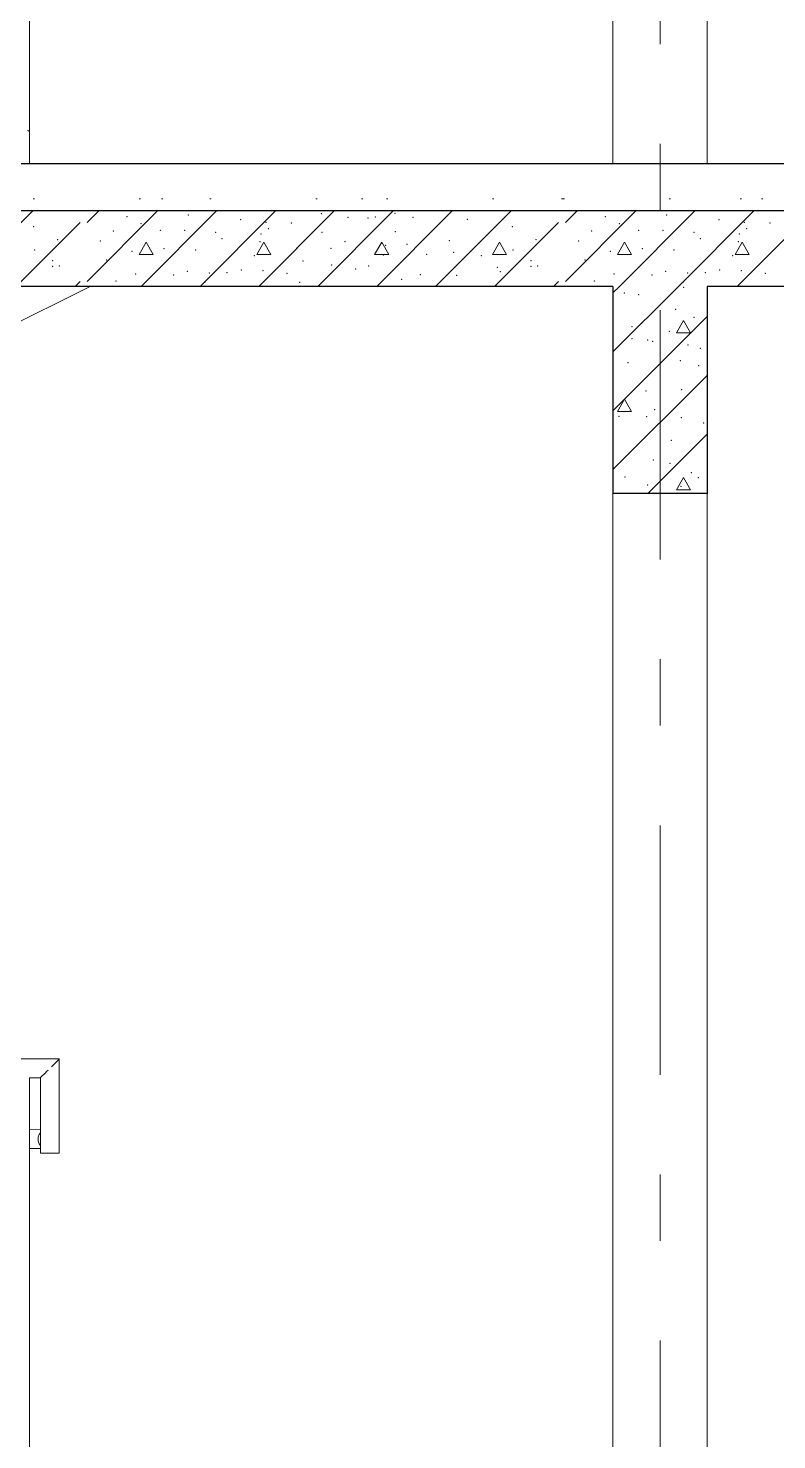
# Model space of a CAD drawing. Header units: millimetres. Extents: x 18162 to 7085488, y 72188 to 247925.
# Drawn here: x 3669488 to 3671077, y 128410 to 131406 of the extents above; entities that cross this region are included whole.
import ezdxf
from ezdxf.enums import TextEntityAlignment as Align

# ---------------------------------------------------------------- set-up
doc = ezdxf.new("R2010")
doc.units = ezdxf.units.MM
doc.header["$MEASUREMENT"] = 0
doc.linetypes.add('Dot & Dashed', pattern=[670.277762, 317.5, -176.388889, 0, -176.388874])
doc.linetypes.add('Double Dashed', pattern=[1093.611073, 529.166651, -211.666656, 141.111112, -211.666656])
for name, color, linetype in [('Archicad Doors', 7, 'Continuous'), ('Interior - Stair & Railing', 7, 'Continuous'), ('Structural - Bearing', 7, 'Continuous'), ('Structural - Grid', 7, 'Continuous'), ('Structural - Stair & Railing', 7, 'Continuous')]:
    doc.layers.add(name, color=color, linetype=linetype)
doc.styles.add('GENERATED_STYLE_3', font='', dxfattribs={"width": 0.8})
doc.styles.get('GENERATED_STYLE_3').set_extended_font_data('ISOCPEUR MON')

# ---------------------------------------------------------------- blocks, each defined once
blk = doc.blocks.new('*X909', base_point=(3761974.7, 95118))
at = {"layer": 'Structural - Bearing', "color": 7, "linetype": 'Continuous', "lineweight": 9}
for p, q in [((3670729.1, 130719.1), (3670867.9, 130858)), ((3670729.1, 130844.1), (3670742.9, 130858)), ((3670729.1, 130594.1), (3670929.1, 130794.1)), ((3670878.5, 130785.3), (3670863.6, 130759.2)), ((3670893.6, 130759.3), (3670878.5, 130785.3)), ((3670863.6, 130759.2), (3670893.6, 130759.3)), ((3670729.1, 130469.1), (3670929.1, 130669.1)), ((3670738.4, 130592.6), (3670753.5, 130618.6)), ((3670753.5, 130618.6), (3670768.4, 130592.6)), ((3670768.4, 130592.6), (3670738.4, 130592.6)), ((3670802.9, 130418), (3670929.1, 130544.1)), ((3670878.5, 130451.9), (3670863.6, 130425.9)), ((3670893.6, 130425.9), (3670878.5, 130451.9)), ((3670863.6, 130425.9), (3670893.6, 130425.9)), ((3670927.9, 130418), (3670929.1, 130419.1))]:
    blk.add_line(p, q, dxfattribs=at)
for p in [(3670753, 130844.2), (3670783.6, 130840.6), (3670878.9, 130856), (3670862.4, 130808.9), (3670789.8, 130779.8), (3670901.2, 130792), (3670769.5, 130772.3), (3670848.4, 130762.4), (3670769.5, 130746.6), (3670802.4, 130743.8), (3670813.2, 130741.4), (3670888.1, 130733.8), (3670914.2, 130726.3), (3670760.7, 130695.9), (3670872, 130700.5), (3670910.7, 130689.8), (3670799.5, 130636.2), (3670875.1, 130638.7), (3670741.6, 130582.1), (3670764.7, 130592.4), (3670800.9, 130581.5), (3670817.9, 130596), (3670874.2, 130579.5), (3670921.4, 130567.6), (3670852.8, 130531), (3670815, 130489.4), (3670849.8, 130482.2), (3670754.5, 130453.3), (3670895.7, 130462.3), (3670910.5, 130451.8), (3670802.9, 130436.2), (3670873.7, 130433.8)]:
    blk.add_point(p, dxfattribs=at)
blk = doc.blocks.new('*X924', base_point=(3761974.7, 95118))
at = {"layer": 'Structural - Bearing', "color": 7, "linetype": 'Continuous', "lineweight": 9}
for p, q in [((3669429.1, 130949.4), (3669497.7, 131018)), ((3669462.7, 130858), (3669598.3, 130993.6)), ((3669613.4, 130993.6), (3669637.8, 131018)), ((3669613.4, 130868.6), (3669762.8, 131018)), ((3669727.8, 130858), (3669887.8, 131018)), ((3669852.8, 130858), (3670012.8, 131018)), ((3669977.8, 130858), (3670137.8, 131018)), ((3670102.8, 130858), (3670262.8, 131018)), ((3670227.8, 130858), (3670387.8, 131018)), ((3670352.8, 130858), (3670512.8, 131018)), ((3670477.8, 130858), (3670613.4, 130993.6)), ((3670628.5, 130993.6), (3670652.9, 131018)), ((3670628.5, 130868.6), (3670777.9, 131018)), ((3670742.9, 130858), (3670902.9, 131018)), ((3670867.9, 130858), (3671027.9, 131018)), ((3670992.9, 130858), (3671152.9, 131018)), ((3669723.3, 130925.9), (3669738.4, 130951.9)), ((3669738.4, 130951.9), (3669753.3, 130925.9)), ((3669973.3, 130925.9), (3669988.4, 130951.9)), ((3669988.4, 130951.9), (3670003.3, 130925.9)), ((3670223.3, 130925.9), (3670238.4, 130951.9)), ((3670238.4, 130951.9), (3670253.3, 130925.9)), ((3670473.3, 130925.9), (3670488.4, 130951.9)), ((3670488.4, 130951.9), (3670503.3, 130925.9)), ((3670738.4, 130925.9), (3670753.5, 130951.9)), ((3670753.5, 130951.9), (3670768.4, 130925.9)), ((3670988.4, 130925.9), (3671003.5, 130951.9)), ((3671003.5, 130951.9), (3671018.4, 130925.9)), ((3669753.3, 130925.9), (3669723.3, 130925.9)), ((3670003.3, 130925.9), (3669973.3, 130925.9)), ((3670253.3, 130925.9), (3670223.3, 130925.9)), ((3670503.3, 130925.9), (3670473.3, 130925.9)), ((3670768.4, 130925.9), (3670738.4, 130925.9)), ((3671018.4, 130925.9), (3670988.4, 130925.9)), ((3669587.7, 130858), (3669598.3, 130868.6)), ((3670602.8, 130858), (3670613.4, 130868.6))]:
    blk.add_line(p, q, dxfattribs=at)
for p in [(3669698.1, 131005.8), (3669727.3, 130991.2), (3669828.2, 131009.6), (3669938.9, 130999.3), (3669992.8, 130994.1), (3670046.9, 130992.6), (3670110.1, 131012.6), (3670166.8, 131004.5), (3670209.2, 131003.4), (3670224.6, 131004.9), (3670266.4, 131012.7), (3670304.6, 131004.5), (3670420.1, 131000.3), (3670713.2, 131005.8), (3670742.4, 130991.2), (3670843.3, 131009.6), (3670954, 130999.3), (3671008, 130994.1), (3671062.1, 130992.6), (3669500, 130984.9), (3669668.5, 130975.7), (3669768.8, 130977.1), (3669820.5, 130976.8), (3669886.2, 130972.9), (3669899.1, 130959.4), (3669982, 130969.4), (3669997.9, 130980.6), (3670111.8, 130972.5), (3670267.1, 130974.1), (3670515.2, 130984.9), (3670683.6, 130975.7), (3670783.9, 130977.1), (3670835.6, 130976.8), (3670901.3, 130972.9), (3670914.2, 130959.4), (3670997.2, 130969.4), (3671013, 130980.6), (3669502, 130934.9), (3669550.9, 130956.8), (3669641.4, 130954.3), (3669708.4, 130932.4), (3669776, 130938.2), (3669843.6, 130934.9), (3669980.1, 130953), (3670059.3, 130939.5), (3670130.8, 130938.8), (3670160.4, 130953), (3670201.6, 130956.8), (3670246.7, 130945.2), (3670291.8, 130947.1), (3670381.7, 130954.9), (3670391.4, 130930.2), (3670517.1, 130934.9), (3670566.1, 130956.8), (3670656.6, 130954.3), (3670723.5, 130932.4), (3670791.1, 130938.2), (3670858.7, 130934.9), (3670995.2, 130953), (3671074.4, 130939.5), (3669540.2, 130912.2), (3669540.4, 130900.4), (3669554.1, 130901.4), (3669654.4, 130913.8), (3669968.1, 130923), (3670071.5, 130911.8), (3670132.5, 130903.6), (3670210.8, 130900.9), (3670241.5, 130924.6), (3670333.5, 130925.9), (3670449.7, 130922.9), (3670555.3, 130912.2), (3670555.5, 130900.4), (3670569.2, 130901.4), (3670669.5, 130913.8), (3670983.2, 130923), (3669674.5, 130869), (3669715.9, 130884.4), (3669796.8, 130881.8), (3669825.6, 130889.9), (3669872.3, 130886), (3669910.2, 130886.9), (3669940.2, 130892.4), (3669986.6, 130891.2), (3670037.6, 130885.7), (3670183.2, 130894.8), (3670281, 130872.8), (3670320.5, 130882.9), (3670397.7, 130881.3), (3670483.6, 130898.2), (3670490.4, 130889), (3670689.6, 130869), (3670731.1, 130884.4), (3670812, 130881.8), (3670840.7, 130889.9), (3670887.4, 130886), (3670925.3, 130886.9), (3670955.3, 130892.4), (3671001.7, 130891.2), (3671052.8, 130885.7), (3669863, 130867.4), (3670064.2, 130866.2), (3670878.2, 130867.4)]:
    blk.add_point(p, dxfattribs=at)
blk = doc.blocks.new('Standard grid marker[359]_3', base_point=(3670829.1, 147118))
at = {"layer": 'Structural - Grid', "color": 13, "linetype": 'Double Dashed', "lineweight": 13}
blk.add_line((3670829.1, 146118), (3670829.1, 88118), dxfattribs=at)
at = {"layer": 'Structural - Grid', "color": 13, "lineweight": 13, "style": 'GENERATED_STYLE_3'}
blk.add_attdef('AC_MarkerText_1', text='', height=250, rotation=360, dxfattribs=at).set_placement((3670829.1, 86943), align=Align.TOP_CENTER)

msp = doc.modelspace()

# ---------------------------------------------------------------- hatches: boundary and pattern name
at = {"layer": 'Structural - Bearing', "linetype": 'Continuous', "lineweight": 9}
h = msp.add_hatch(dxfattribs=at)
h.set_pattern_fill('Lightweight_Concrete_0003', style=0, pattern_type=2)
h.set_pattern_definition([(0, (3761974.7, 95118), (0, 779.423), [48.75, -401.25]), (0, (3762199.7, 95507.7), (0, 779.423), [48.75, -401.25]), (60, (3761974.7, 95118), (-675, 389.7114), [48.75, -401.25]), (60, (3762424.7, 95118), (-675, 389.7114), [48.75, -401.25]), (120, (3762023.5, 95118), (675, 389.7114), [48.75, -401.25]), (120, (3762473.5, 95118), (675, 389.7114), [48.75, -401.25]), (0, (3761974.73, 95193), (0, 150), [0, -150, 0, -225]), (45, (3762049.73, 95193), (-106.06602, 106.06602), [0, -112.5, 0, -187.5])])
h.paths.add_polyline_path([(3669429.1, 131018), (3676379.1, 131018), (3676379.1, 131118), (3669429.1, 131118)])

# ---------------------------------------------------------------- linework, layer by layer
at = {"color": 8, "linetype": 'Dot & Dashed', "lineweight": 13}
msp.add_line((3658879.3, 131118), (3689916.5, 131118), dxfattribs=at)
at = {"layer": 'Archicad Doors', "color": 7, "linetype": 'Continuous', "lineweight": 9}
for p, q in [((3670729.1, 131118), (3670729.1, 133418)), ((3670929.1, 133418), (3670929.1, 131118)), ((3670729.1, 128118), (3670729.1, 130418)), ((3670929.1, 130418), (3670929.1, 128118))]:
    msp.add_line(p, q, dxfattribs=at)
at = {"layer": 'Interior - Stair & Railing', "color": 7, "linetype": 'Continuous', "lineweight": 9}
for p, q in [((3669491.1, 131187), (3669491.1, 132178.1)), ((3669486.8, 131189.1), (3669488.2, 131188.4)), ((3669488.2, 131188.4), (3669489.4, 131187.8)), ((3669489.4, 131187.8), (3669490.3, 131187.4)), ((3669490.3, 131187.4), (3669490.9, 131187.1)), ((3669490.9, 131187.1), (3669491.1, 131187)), ((3669491.1, 131118), (3669491.1, 131187)), ((3669440.3, 129218.1), (3669554.1, 129218)), ((3669527.2, 129191.2), (3669524.1, 129188)), ((3669530.6, 129194.6), (3669527.2, 129191.2)), ((3669540.9, 129204.9), (3669537.5, 129201.5)), ((3669544.1, 129208), (3669540.9, 129204.9)), ((3669546.9, 129210.9), (3669544.1, 129208)), ((3669549.4, 129213.3), (3669546.9, 129210.9)), ((3669551.4, 129215.3), (3669549.4, 129213.3)), ((3669552.8, 129216.8), (3669551.4, 129215.3)), ((3669553.8, 129217.7), (3669552.8, 129216.8)), ((3669554.1, 129218), (3669553.8, 129217.7)), ((3669554.1, 129218), (3669554.1, 129018)), ((3669491.1, 129178.1), (3669514.1, 129178.1)), ((3669491.1, 128187), (3669491.1, 129178.1)), ((3669514.4, 129178.4), (3669514.1, 129178.1)), ((3669514.1, 129178.1), (3669514.1, 129061.2)), ((3669515.3, 129179.3), (3669514.4, 129178.4)), ((3669516.7, 129180.7), (3669515.3, 129179.3)), ((3669518.7, 129182.7), (3669516.7, 129180.7)), ((3669521.2, 129185.2), (3669518.7, 129182.7)), ((3669524.1, 129188), (3669521.2, 129185.2)), ((3669491.1, 129067.9), (3669514.1, 129068)), ((3669509.4, 129051.5), (3669509.1, 129048)), ((3669509.1, 129048), (3669509.4, 129044.5)), ((3669510.3, 129054.8), (3669509.4, 129051.5)), ((3669509.4, 129044.5), (3669510.3, 129041.2)), ((3669511.7, 129058), (3669510.3, 129054.8)), ((3669510.3, 129041.2), (3669511.7, 129038)), ((3669513.7, 129060.9), (3669511.7, 129058)), ((3669514.1, 129061.2), (3669513.7, 129060.9)), ((3669514.1, 129061.2), (3669514.1, 129034.8)), ((3669491.1, 129027.9), (3669514.1, 129028)), ((3669511.7, 129038), (3669513.7, 129035.2)), ((3669513.7, 129035.2), (3669514.1, 129034.8)), ((3669514.1, 129034.8), (3669514.1, 129018)), ((3669514.4, 129018), (3669514.1, 129018)), ((3669515.3, 129018), (3669514.4, 129018)), ((3669516.7, 129018), (3669515.3, 129018)), ((3669518.7, 129018), (3669516.7, 129018)), ((3669521.2, 129018), (3669518.7, 129018)), ((3669524.1, 129018), (3669521.2, 129018)), ((3669527.2, 129018), (3669524.1, 129018)), ((3669530.6, 129018), (3669527.2, 129018)), ((3669534.1, 129018), (3669530.6, 129018)), ((3669537.5, 129018), (3669534.1, 129018)), ((3669540.9, 129018), (3669537.5, 129018)), ((3669544.1, 129018), (3669540.9, 129018)), ((3669546.9, 129018), (3669544.1, 129018)), ((3669549.4, 129018), (3669546.9, 129018)), ((3669551.4, 129018), (3669549.4, 129018)), ((3669552.8, 129018), (3669551.4, 129018)), ((3669553.8, 129018), (3669552.8, 129018)), ((3669554.1, 129018), (3669553.8, 129018))]:
    msp.add_line(p, q, dxfattribs=at)
at = {"layer": 'Structural - Bearing', "color": 7, "linetype": 'Continuous', "lineweight": 25}
for p, q in [((3676379.1, 131018), (3669429.1, 131018)), ((3670729.1, 130858), (3669429.1, 130858)), ((3670729.1, 130858), (3670729.1, 130418)), ((3670929.1, 130858), (3670929.1, 130418)), ((3671829.1, 130858), (3670929.1, 130858)), ((3670929.1, 130418), (3670729.1, 130418))]:
    msp.add_line(p, q, dxfattribs=at)
at = {"layer": 'Structural - Bearing', "color": 7, "linetype": 'Continuous', "lineweight": 25, "flags": 128}
msp.add_lwpolyline([(3676379.1, 131118), (3671869.1, 131118), (3671829.1, 131118), (3669429.1, 131118)], dxfattribs=at)
at = {"layer": 'Structural - Stair & Railing', "color": 7, "linetype": 'Continuous', "lineweight": 9}
msp.add_line((3669619.6, 130858), (3669429.1, 130762.8), dxfattribs=at)

# ---------------------------------------------------------------- block references
at = {"layer": 'Structural - Bearing', "lineweight": 0}
for name in ['*X924', '*X909']:
    msp.add_blockref(name, (3761974.7, 95118), dxfattribs=at)
at = {"layer": 'Structural - Grid', "color": 13, "linetype": 'Continuous', "lineweight": 13}
msp.add_blockref('Standard grid marker[359]_3', (3670829.1, 147118), dxfattribs=at)

doc.saveas('drawing.dxf')
